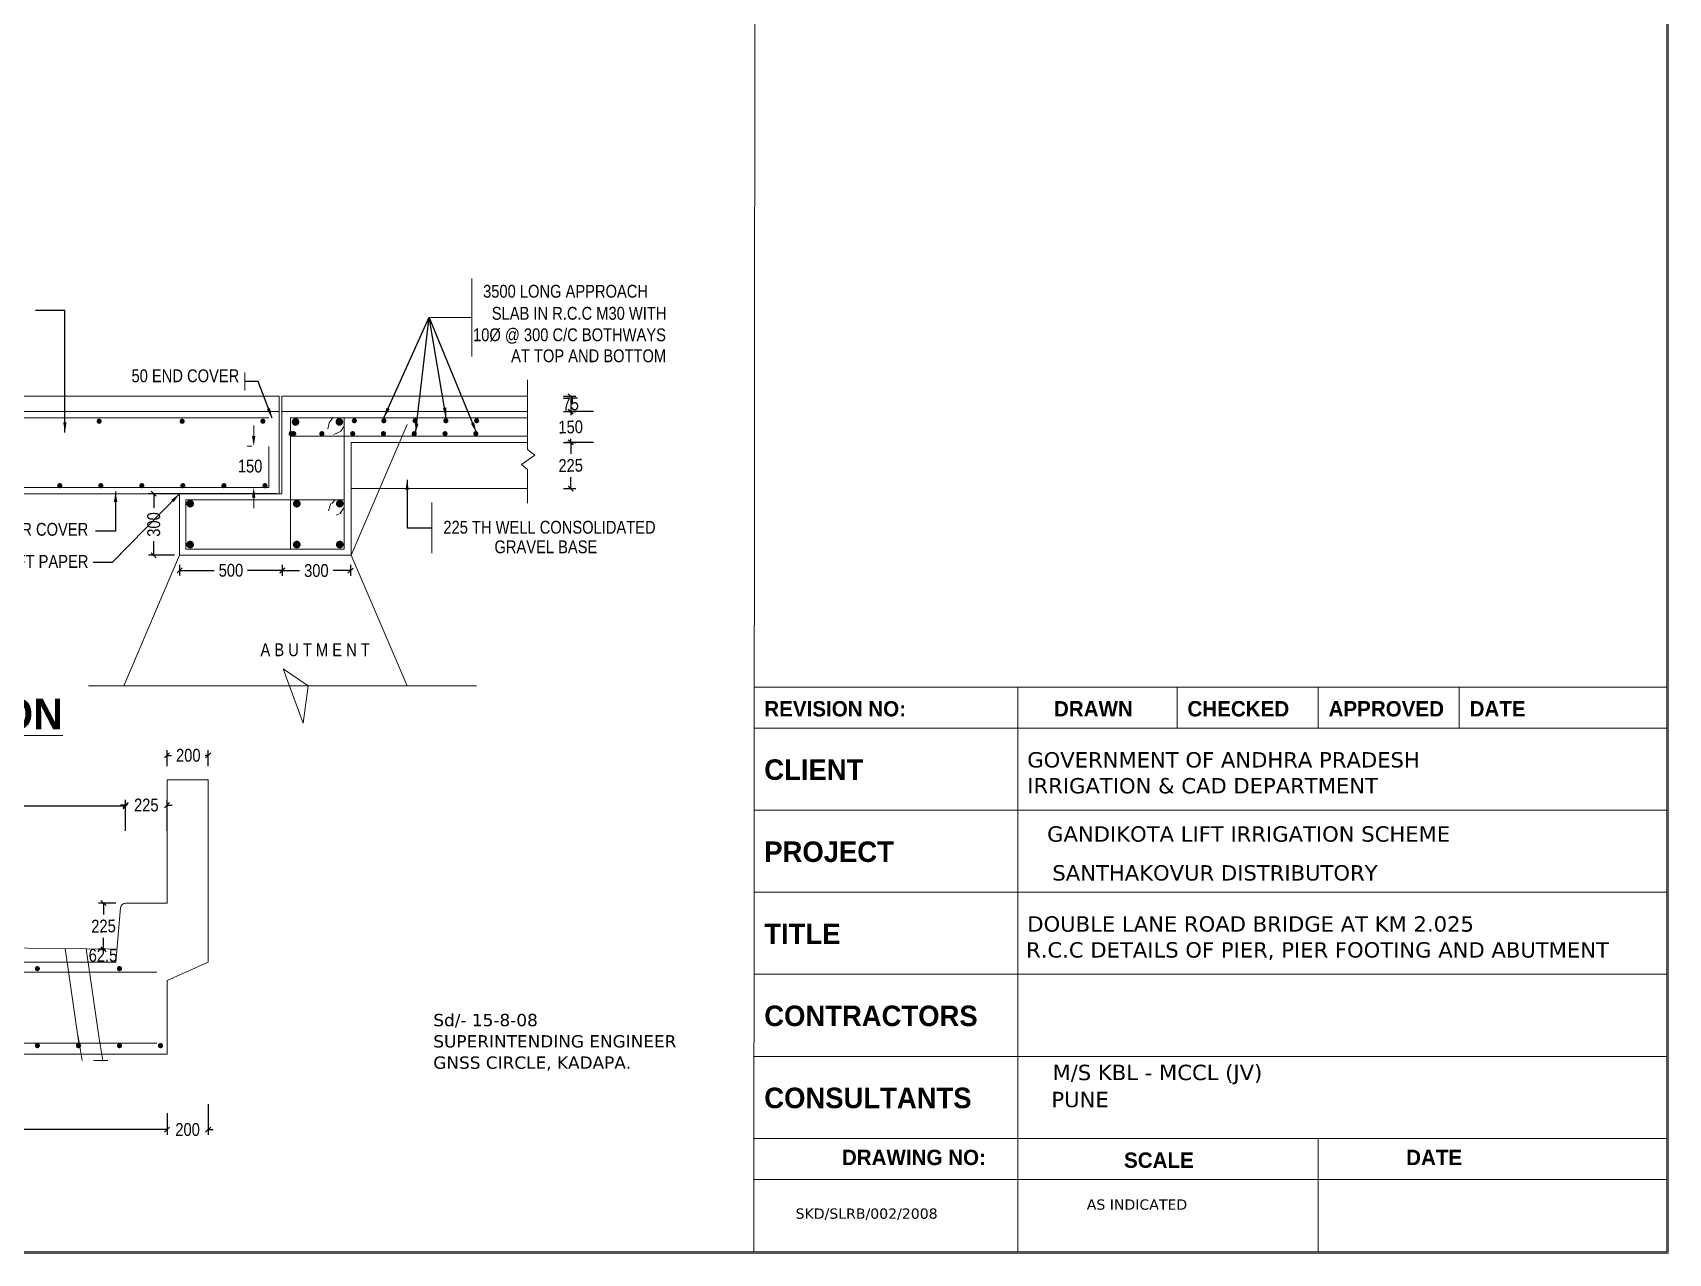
# Model space of a CAD drawing. Header units: millimetres. Extents: x 524317 to 595079, y -152202 to -104609.
# Drawn here: x 563194 to 595079, y -152202 to -128406 of the extents above; entities that cross this region are included whole.
import ezdxf

# ---------------------------------------------------------------- set-up
doc = ezdxf.new("R2010")
doc.units = ezdxf.units.MM
doc.header["$LTSCALE"] = 300
doc.header["$MEASUREMENT"] = 0
doc.layers.add('MAIN', color=7, linetype='Continuous')
doc.styles.add('ARIAL NARROW', font='ARIALN.TTF', dxfattribs={"height": 250})
doc.styles.add('CITYBLUEPR', font='cityb___.ttf')
doc.styles.add('VERDANA', font='verdana.ttf')
doc.dimstyles.new('STANDARD$0', dxfattribs={"dimscale": 88.888889, "dimtxt": 0.02, "dimasz": 0.02, "dimexe": 0.05, "dimexo": 0.1, "dimgap": 0.002, "dimtad": 2, "dimdec": 0, "dimzin": 1, "dimdsep": 46, "dimtxsty": 'Standard', "dimcen": 0.09, "dimadec": 0, "dimazin": 0, "dimtfac": 1, "dimtdec": 4, "dimtofl": 0, "dimtmove": 0, "dimatfit": 3, "dimfxl": 1, "dimtolj": 1, "dimtzin": 1, "dimarcsym": 0})
doc.dimstyles.new('STANDARD$7', dxfattribs={"dimtxt": 2, "dimasz": 2, "dimexe": 1.25, "dimexo": 0.625, "dimtad": 1, "dimdec": 0, "dimlfac": 0.5, "dimdsep": 46, "dimtxsty": 'ARIAL NARROW', "dimcen": 2.5, "dimdle": 0.1, "dimse1": 1, "dimse2": 1, "dimadec": 0, "dimazin": 0, "dimtfac": 1, "dimtdec": 0, "dimtmove": 0, "dimatfit": 3, "dimfxl": 1, "dimtolj": 1, "dimtzin": 0, "dimarcsym": 0})

# ---------------------------------------------------------------- blocks, each defined once
blk = doc.blocks.new('_Oblique')
at = {"color": 0, "linetype": 'ByBlock', "lineweight": -2}
blk.add_line((-0.5, -0.5), (0.5, 0.5), dxfattribs=at)
blk = doc.blocks.new('*D24')
at = {"layer": 'Defpoints', "color": 0, "lineweight": 9, "transparency": 16777216}
for p in [(573438, -136393), (573438, -137293), (573681, -137293)]:
    blk.add_point(p, dxfattribs=at)
at = {"layer": 'MAIN', "color": 0, "lineweight": -2, "transparency": 16777216}
for p, q in [((573538, -136393), (573781, -136393)), ((573681, -136393), (573681, -136615)), ((573681, -137293), (573681, -137071)), ((573538, -137293), (573781, -137293))]:
    blk.add_line(p, q, dxfattribs=at)
at = {"layer": 'MAIN', "color": 0, "lineweight": -2, "transparency": 16777216, "xscale": 100, "yscale": 100, "zscale": 100}
for p, rotation in [((573681, -136393), 90), ((573681, -137293), 270)]:
    blk.add_blockref('_Oblique', p, dxfattribs=dict(at, rotation=rotation))
at = {"layer": 'MAIN', "color": 0, "lineweight": 9, "transparency": 16777216, "insert": (573681, -136843), "char_height": 250, "attachment_point": 5, "rotation": 1, "style": 'ARIAL NARROW'}
blk.add_mtext('\\A1;225', dxfattribs=at)
blk = doc.blocks.new('*D25')
at = {"layer": 'Defpoints', "color": 0, "lineweight": 9, "transparency": 16777216}
for p in [(574225, -135793), (573681, -136393), (574225, -136393)]:
    blk.add_point(p, dxfattribs=at)
at = {"layer": 'MAIN', "color": 0, "lineweight": -2, "transparency": 16777216}
for p, q in [((574125, -135793), (573581, -135793)), ((573681, -135793), (573681, -135865)), ((574125, -136393), (573581, -136393)), ((573681, -136393), (573681, -136321))]:
    blk.add_line(p, q, dxfattribs=at)
at = {"layer": 'MAIN', "color": 0, "lineweight": -2, "transparency": 16777216, "xscale": 100, "yscale": 100, "zscale": 100}
for p, rotation in [((573681, -135793), 90), ((573681, -136393), 270)]:
    blk.add_blockref('_Oblique', p, dxfattribs=dict(at, rotation=rotation))
at = {"layer": 'MAIN', "color": 0, "lineweight": 9, "transparency": 16777216, "insert": (573681, -136093), "char_height": 250, "attachment_point": 5, "rotation": 1, "style": 'ARIAL NARROW'}
blk.add_mtext('\\A1;150', dxfattribs=at)
blk = doc.blocks.new('*D26')
at = {"layer": 'Defpoints', "color": 0, "lineweight": 9, "transparency": 16777216}
for p in [(566058, -138682), (568058, -138682), (566058, -138887)]:
    blk.add_point(p, dxfattribs=at)
at = {"layer": 'MAIN', "color": 0, "lineweight": -2, "transparency": 16777216}
for p, q in [((566058, -138782), (566058, -138987)), ((566058, -138887), (566732, -138887)), ((568058, -138887), (567384, -138887)), ((568058, -138782), (568058, -138987))]:
    blk.add_line(p, q, dxfattribs=at)
at = {"layer": 'MAIN', "color": 0, "lineweight": -2, "transparency": 16777216, "xscale": 100, "yscale": 100, "zscale": 100, "rotation": 180}
blk.add_blockref('_Oblique', (566058, -138887), dxfattribs=at)
at = {"layer": 'MAIN', "color": 0, "lineweight": -2, "transparency": 16777216, "xscale": 100, "yscale": 100, "zscale": 100}
blk.add_blockref('_Oblique', (568058, -138887), dxfattribs=at)
at = {"layer": 'MAIN', "color": 0, "lineweight": 9, "transparency": 16777216, "insert": (567058, -138887), "char_height": 250, "attachment_point": 5, "style": 'ARIAL NARROW'}
blk.add_mtext('\\A1;500', dxfattribs=at)
blk = doc.blocks.new('*D27')
at = {"layer": 'Defpoints', "color": 0, "lineweight": 9, "transparency": 16777216}
for p in [(565553, -137393), (568047, -137393), (566058, -138593)]:
    blk.add_point(p, dxfattribs=at)
at = {"layer": 'MAIN', "color": 0, "lineweight": -2, "transparency": 16777216}
for p, q in [((567947, -137393), (565453, -137393)), ((565553, -137393), (565553, -137667)), ((565553, -138593), (565553, -138319)), ((565958, -138593), (565453, -138593))]:
    blk.add_line(p, q, dxfattribs=at)
at = {"layer": 'MAIN', "color": 0, "lineweight": -2, "transparency": 16777216, "xscale": 100, "yscale": 100, "zscale": 100}
for p, rotation in [((565553, -137393), 90), ((565553, -138593), 270)]:
    blk.add_blockref('_Oblique', p, dxfattribs=dict(at, rotation=rotation))
at = {"layer": 'MAIN', "color": 0, "lineweight": 9, "transparency": 16777216, "insert": (565553, -137993), "char_height": 250, "attachment_point": 5, "rotation": 90, "style": 'ARIAL NARROW'}
blk.add_mtext('\\A1;300', dxfattribs=at)
blk = doc.blocks.new('*D28')
at = {"layer": 'Defpoints', "color": 0, "lineweight": 9, "transparency": 16777216}
for p in [(568058, -138682), (569388, -138682), (569388, -138893)]:
    blk.add_point(p, dxfattribs=at)
at = {"layer": 'MAIN', "color": 0, "lineweight": -2, "transparency": 16777216}
for p, q in [((568058, -138782), (568058, -138993)), ((568058, -138893), (568397, -138893)), ((569388, -138893), (569049, -138893)), ((569388, -138782), (569388, -138993))]:
    blk.add_line(p, q, dxfattribs=at)
at = {"layer": 'MAIN', "color": 0, "lineweight": -2, "transparency": 16777216, "xscale": 100, "yscale": 100, "zscale": 100, "rotation": 180}
blk.add_blockref('_Oblique', (568058, -138893), dxfattribs=at)
at = {"layer": 'MAIN', "color": 0, "lineweight": -2, "transparency": 16777216, "xscale": 100, "yscale": 100, "zscale": 100}
blk.add_blockref('_Oblique', (569388, -138893), dxfattribs=at)
at = {"layer": 'MAIN', "color": 0, "lineweight": 9, "transparency": 16777216, "insert": (568723, -138893), "char_height": 250, "attachment_point": 5, "style": 'ARIAL NARROW'}
blk.add_mtext('\\A1;300', dxfattribs=at)
blk = doc.blocks.new('*D29')
at = {"layer": 'Defpoints', "color": 0, "lineweight": 9, "transparency": 16777216}
for p in [(573438, -135493), (573438, -135793), (573681, -135793)]:
    blk.add_point(p, dxfattribs=at)
at = {"layer": 'MAIN', "color": 0, "lineweight": -2, "transparency": 16777216}
for p, q in [((573538, -135493), (573781, -135493)), ((573681, -135493), (573681, -135793)), ((573538, -135793), (573781, -135793))]:
    blk.add_line(p, q, dxfattribs=at)
at = {"layer": 'MAIN', "color": 0, "lineweight": -2, "transparency": 16777216, "xscale": 100, "yscale": 100, "zscale": 100}
for p, rotation in [((573681, -135493), 90), ((573681, -135793), 270)]:
    blk.add_blockref('_Oblique', p, dxfattribs=dict(at, rotation=rotation))
at = {"layer": 'MAIN', "color": 0, "lineweight": 9, "transparency": 16777216, "insert": (573681, -135643), "char_height": 250, "attachment_point": 5, "rotation": 1, "style": 'ARIAL NARROW'}
blk.add_mtext('\\A1;75', dxfattribs=at)
blk = doc.blocks.new('*D30')
at = {"layer": 'Defpoints', "color": 0, "lineweight": 9, "transparency": 16777216}
for p in [(547913, -143478), (565004, -143484), (565004, -143846)]:
    blk.add_point(p, dxfattribs=at)
at = {"layer": 'MAIN', "color": 0, "lineweight": -2, "transparency": 16777216}
for p, q in [((565004, -143746), (565004, -143384)), ((547913, -143484), (556049, -143484)), ((547913, -143578), (547913, -143584)), ((565004, -143484), (556868, -143484))]:
    blk.add_line(p, q, dxfattribs=at)
at = {"layer": 'MAIN', "color": 0, "lineweight": -2, "transparency": 16777216, "xscale": 100, "yscale": 100, "zscale": 100, "rotation": 180}
blk.add_blockref('_Oblique', (547913, -143484), dxfattribs=at)
at = {"layer": 'MAIN', "color": 0, "lineweight": -2, "transparency": 16777216, "xscale": 100, "yscale": 100, "zscale": 100}
blk.add_blockref('_Oblique', (565004, -143484), dxfattribs=at)
at = {"layer": 'MAIN', "color": 0, "lineweight": 9, "transparency": 16777216, "insert": (556458, -143484), "char_height": 250, "attachment_point": 5, "style": 'ARIAL NARROW'}
blk.add_mtext('\\A1;4250', dxfattribs=at)
blk = doc.blocks.new('*D31')
at = {"layer": 'Defpoints', "color": 0, "lineweight": 9, "transparency": 16777216}
for p in [(547013, -149368), (565813, -149368), (565813, -149790)]:
    blk.add_point(p, dxfattribs=at)
at = {"layer": 'MAIN', "color": 0, "lineweight": -2, "transparency": 16777216}
for p, q in [((547013, -149468), (547013, -149890)), ((565813, -149468), (565813, -149890)), ((547013, -149790), (556003, -149790)), ((565813, -149790), (556822, -149790))]:
    blk.add_line(p, q, dxfattribs=at)
at = {"layer": 'MAIN', "color": 0, "lineweight": -2, "transparency": 16777216, "xscale": 100, "yscale": 100, "zscale": 100, "rotation": 180}
blk.add_blockref('_Oblique', (547013, -149790), dxfattribs=at)
at = {"layer": 'MAIN', "color": 0, "lineweight": -2, "transparency": 16777216, "xscale": 100, "yscale": 100, "zscale": 100}
blk.add_blockref('_Oblique', (565813, -149790), dxfattribs=at)
at = {"layer": 'MAIN', "color": 0, "lineweight": 9, "transparency": 16777216, "insert": (556413, -149790), "char_height": 250, "attachment_point": 5, "style": 'ARIAL NARROW'}
blk.add_mtext('\\A1;4700', dxfattribs=at)
blk = doc.blocks.new('*D43')
at = {"layer": 'Defpoints', "color": 0, "lineweight": 9, "transparency": 16777216}
for p in [(566613, -149193), (565813, -149553), (565813, -149790)]:
    blk.add_point(p, dxfattribs=at)
at = {"layer": 'MAIN', "color": 0, "lineweight": -2, "transparency": 16777216}
for p, q in [((566613, -149293), (566613, -149890)), ((565813, -149790), (565713, -149790)), ((565813, -149653), (565813, -149890)), ((566613, -149790), (566713, -149790))]:
    blk.add_line(p, q, dxfattribs=at)
at = {"layer": 'MAIN', "color": 0, "lineweight": -2, "transparency": 16777216, "xscale": 100, "yscale": 100, "zscale": 100}
blk.add_blockref('_Oblique', (565813, -149790), dxfattribs=at)
at = {"layer": 'MAIN', "color": 0, "lineweight": -2, "transparency": 16777216, "xscale": 100, "yscale": 100, "zscale": 100, "rotation": 180}
blk.add_blockref('_Oblique', (566613, -149790), dxfattribs=at)
at = {"layer": 'MAIN', "color": 0, "lineweight": 9, "transparency": 16777216, "insert": (566213, -149790), "char_height": 250, "attachment_point": 5, "style": 'ARIAL NARROW'}
blk.add_mtext('\\A1;200', dxfattribs=at)
blk = doc.blocks.new('*D44')
at = {"layer": 'Defpoints', "color": 0, "lineweight": 9, "transparency": 16777216}
for p in [(565004, -143464), (565004, -144068), (565813, -144068)]:
    blk.add_point(p, dxfattribs=at)
at = {"layer": 'MAIN', "color": 0, "lineweight": -2, "transparency": 16777216}
for p, q in [((565004, -143464), (564904, -143464)), ((565004, -143968), (565004, -143364)), ((565813, -143968), (565813, -143364)), ((565813, -143464), (565913, -143464))]:
    blk.add_line(p, q, dxfattribs=at)
at = {"layer": 'MAIN', "color": 0, "lineweight": -2, "transparency": 16777216, "xscale": 100, "yscale": 100, "zscale": 100}
blk.add_blockref('_Oblique', (565004, -143464), dxfattribs=at)
at = {"layer": 'MAIN', "color": 0, "lineweight": -2, "transparency": 16777216, "xscale": 100, "yscale": 100, "zscale": 100, "rotation": 180}
blk.add_blockref('_Oblique', (565813, -143464), dxfattribs=at)
at = {"layer": 'MAIN', "color": 0, "lineweight": 9, "transparency": 16777216, "insert": (565408, -143464), "char_height": 250, "attachment_point": 5, "style": 'ARIAL NARROW'}
blk.add_mtext('\\A1;225', dxfattribs=at)
blk = doc.blocks.new('*D45')
at = {"layer": 'Defpoints', "color": 0, "lineweight": 9, "transparency": 16777216}
for p in [(564913, -145374), (564574, -146274), (564721, -146274)]:
    blk.add_point(p, dxfattribs=at)
at = {"layer": 'MAIN', "color": 0, "lineweight": -2, "transparency": 16777216}
for p, q in [((564813, -145374), (564474, -145374)), ((564574, -145374), (564574, -145596)), ((564621, -146274), (564474, -146274)), ((564574, -146274), (564574, -146051))]:
    blk.add_line(p, q, dxfattribs=at)
at = {"layer": 'MAIN', "color": 0, "lineweight": -2, "transparency": 16777216, "xscale": 100, "yscale": 100, "zscale": 100}
for p, rotation in [((564574, -145374), 90), ((564574, -146274), 270)]:
    blk.add_blockref('_Oblique', p, dxfattribs=dict(at, rotation=rotation))
at = {"layer": 'MAIN', "color": 0, "lineweight": 9, "transparency": 16777216, "insert": (564574, -145824), "char_height": 250, "attachment_point": 5, "rotation": 1, "style": 'ARIAL NARROW'}
blk.add_mtext('\\A1;225', dxfattribs=at)
blk = doc.blocks.new('*D46')
at = {"layer": 'Defpoints', "color": 0, "lineweight": 9, "transparency": 16777216}
for p in [(566613, -142494), (565813, -142802), (566613, -142802)]:
    blk.add_point(p, dxfattribs=at)
at = {"layer": 'MAIN', "color": 0, "lineweight": -2, "transparency": 16777216}
for p, q in [((565813, -142702), (565813, -142394)), ((565813, -142494), (565899, -142494)), ((566613, -142494), (566555, -142494)), ((566613, -142702), (566613, -142394))]:
    blk.add_line(p, q, dxfattribs=at)
at = {"layer": 'MAIN', "color": 0, "lineweight": -2, "transparency": 16777216, "xscale": 100, "yscale": 100, "zscale": 100, "rotation": 180}
blk.add_blockref('_Oblique', (565813, -142494), dxfattribs=at)
at = {"layer": 'MAIN', "color": 0, "lineweight": -2, "transparency": 16777216, "xscale": 100, "yscale": 100, "zscale": 100}
blk.add_blockref('_Oblique', (566613, -142494), dxfattribs=at)
at = {"layer": 'MAIN', "color": 0, "lineweight": 9, "transparency": 16777216, "insert": (566227, -142494), "char_height": 250, "attachment_point": 5, "style": 'ARIAL NARROW'}
blk.add_mtext('\\A1;200', dxfattribs=at)

msp = doc.modelspace()

# ---------------------------------------------------------------- linework, layer by layer
at = {"color": 0, "linetype": 'ByBlock', "lineweight": 9}
for points in [[(524316.8, -104609.5), (595078.7, -104609.5), (595078.7, -152201.6), (524316.8, -152201.6)], [(524346.8, -104639.5), (595048.7, -104639.5), (595048.7, -152171.6), (524346.8, -152171.6)]]:
    msp.add_lwpolyline(points, close=True, dxfattribs=at)
at = {"layer": 'MAIN', "color": 0, "lineweight": 9}
for p, q in [((577281.4, -104639.5), (577254.4, -152171.6)), ((595048.7, -104639.5), (595048.7, -152171.6)), ((571755.5, -134720.3), (571755.5, -133194.5)), ((570951.2, -133957.4), (571755.5, -133957.4)), ((567329.9, -135384), (567329.9, -135033.2)), ((572840.8, -135176.2), (572840.8, -136533.2)), ((567999.3, -135493), (557836.2, -135493)), ((567999.3, -137157.4), (567999.3, -135493)), ((568047.3, -137191), (568047.3, -135493)), ((572840.8, -135493), (568047.3, -135493)), ((567999.3, -135793), (557836.2, -135793)), ((572840.8, -135793), (568057.7, -135793)), ((567799.3, -135913), (557836.2, -135913)), ((567501.8, -136265.7), (567501.8, -136065.7)), ((568220.2, -137157.4), (568220.2, -135913)), ((568220.2, -135913), (572825.2, -135913)), ((568981.9, -135983.9), (568949.2, -136128.4)), ((569041.9, -135905.6), (568990.6, -135983.9)), ((569261.2, -136081.8), (569201.1, -136175)), ((569267.5, -136473.8), (569267.5, -135913)), ((569403.7, -138593), (570493.7, -136045)), ((567465.5, -136465.7), (567376.8, -136465.7)), ((568220.2, -136273), (572825.2, -136273)), ((569209.9, -136175), (569060.6, -136235.6)), ((569267.5, -138473), (569267.5, -136422.7)), ((569403.7, -136393), (572840.8, -136393)), ((569403.7, -136473.8), (569403.7, -136393)), ((567799.3, -137273), (567799.3, -136472.1)), ((569403.7, -138593), (569403.7, -136473.8)), ((572982.8, -136643.1), (572719.6, -136821.6)), ((572840.8, -136533.2), (572982.8, -136643.1)), ((572719.6, -136821.6), (572840.8, -136918.9)), ((572840.8, -136918.9), (572840.8, -137575.7)), ((567799.3, -137273), (557836.2, -137273)), ((568047.3, -137393), (557836.2, -137393)), ((566057.7, -138593), (566057.7, -137393)), ((567736.8, -137273), (567330.2, -137273)), ((567999.3, -137393), (567999.3, -137157.4)), ((568047.3, -137393), (568047.3, -137157.4)), ((568220.2, -138473), (568220.2, -137157.4)), ((569403.7, -137293), (572840.8, -137293)), ((568288.2, -137513), (566177.7, -137513)), ((566177.7, -138473), (566177.7, -137513)), ((567501.8, -137473), (567501.8, -137673)), ((568288.2, -137513), (569267.5, -137513)), ((569006.8, -137584.7), (568960.2, -137724.6)), ((569088.5, -137513), (569027.9, -137584.7)), ((569267.5, -137664), (569188.8, -137771.2)), ((570975, -138553.8), (570975, -137565.8)), ((569209.8, -137771.2), (569107.2, -137813.1)), ((566057.7, -138593), (564967.7, -141140.9)), ((568408.2, -138593), (566057.7, -138593)), ((568528.2, -138473), (566177.7, -138473)), ((568408.2, -138593), (569403.7, -138593)), ((568528.2, -138473), (569267.5, -138473)), ((569403.7, -138593), (570493.7, -141140.9)), ((568562, -141140.9), (568074.5, -140805.4)), ((568074.5, -140805.4), (568464.5, -141865.1)), ((568561.5, -141140.9), (564284.2, -141140.9)), ((568464.5, -141865.1), (568561.5, -141140.9)), ((568562, -141140.9), (571846.3, -141140.9)), ((577254.3, -141162.3), (595048.7, -141162.3)), ((582397.2, -141162.3), (582397.2, -152171.6)), ((585504.3, -141162.3), (585504.3, -141962.3)), ((588254.3, -141162.3), (588254.3, -141962.3)), ((591004.3, -141162.3), (591004.3, -141962.3)), ((577254.3, -141962.3), (595048.7, -141962.3)), ((565812.5, -142973.8), (565812.5, -145373.8)), ((566612.5, -142973.8), (565812.5, -142973.8)), ((566612.5, -142973.8), (566612.5, -146523.8)), ((577254.3, -143562.3), (595048.7, -143562.3)), ((565812.5, -145373.8), (565004.2, -145373.8)), ((577254.3, -145162.3), (595048.7, -145162.3)), ((564904.6, -145465.1), (564812.5, -146523.8)), ((564834.3, -146273.8), (556412.5, -146173.8)), ((563826.5, -146261.8), (564095.8, -148105.2)), ((564232.6, -146266.7), (564501.2, -148105.2)), ((564812.5, -146523.8), (556412.5, -146523.8)), ((566612.5, -146523.8), (565812.5, -146883.8)), ((547212.5, -146723.8), (565612.5, -146723.8)), ((565812.5, -146883.8), (565812.5, -147041.2)), ((565812.5, -146936.3), (565812.5, -148320.8)), ((577254.3, -146762.3), (595048.7, -146762.3)), ((547212.5, -148105.2), (565612.5, -148105.2)), ((564077.9, -147972.3), (564154.6, -148440.8)), ((564589.4, -148105.2), (564184.1, -148105.2)), ((564483.2, -147972.3), (564560, -148440.8)), ((547012.5, -148320.8), (565812.5, -148320.8)), ((564376.4, -148440.8), (564661.1, -148440.8)), ((577254.3, -148362.3), (595048.7, -148362.3)), ((577254.3, -149962.3), (595048.7, -149962.3)), ((588254.3, -149962.3), (588254.3, -152171.6)), ((577254.3, -150762.3), (595048.7, -150762.3)), ((595048.7, -152171.6), (524346.8, -152171.6))]:
    msp.add_line(p, q, dxfattribs=at)
for points, const_width in [([(564514.4, -135980.8, -1), (564464.4, -135980.8, -1)], 50), ([(566132.2, -135980.8, -1), (566082.2, -135980.8, -1)], 50), ([(567706.1, -135980.8, -1), (567656.1, -135980.8, -1)], 50), ([(568355.6, -135993.7, -1), (568280.6, -135993.7, -1)], 75), ([(568355.8, -135993.7, -1), (568280.8, -135993.7, -1)], 75), ([(569209.2, -135993.7, -1), (569134.2, -135993.7, -1)], 75), ([(569488.7, -135970.4, -1), (569438.7, -135970.4, -1)], 50), ([(570064.7, -135970.4, -1), (570014.7, -135970.4, -1)], 50), ([(570673.3, -135970.4, -1), (570623.3, -135970.4, -1)], 50), ([(571273.3, -135970.4, -1), (571223.3, -135970.4, -1)], 50), ([(571873.3, -135970.4, -1), (571823.3, -135970.4, -1)], 50), ([(568256.5, -136222.8, -1), (568206.5, -136222.8, -1)], 50), ([(568306, -136222.8, -1), (568256, -136222.8, -1)], 50), ([(568856.5, -136222.8, -1), (568806.5, -136222.8, -1)], 50), ([(569456.5, -136222.8, -1), (569406.5, -136222.8, -1)], 50), ([(570056.5, -136222.8, -1), (570006.5, -136222.8, -1)], 50), ([(570656.5, -136222.8, -1), (570606.5, -136222.8, -1)], 50), ([(571256.5, -136222.8, -1), (571206.5, -136222.8, -1)], 50), ([(571856.5, -136222.8, -1), (571806.5, -136222.8, -1)], 50), ([(563745.9, -137236.3, -1), (563695.9, -137236.3, -1)], 50), ([(564545.9, -137236.3, -1), (564495.9, -137236.3, -1)], 50), ([(565345.9, -137236.3, -1), (565295.9, -137236.3, -1)], 50), ([(566145.9, -137236.3, -1), (566095.9, -137236.3, -1)], 50), ([(566945.9, -137236.3, -1), (566895.9, -137236.3, -1)], 50), ([(567745.9, -137236.3, -1), (567695.9, -137236.3, -1)], 50), ([(566299.7, -137587.2, -1), (566224.7, -137587.2, -1)], 75), ([(568379.1, -137587.2, -1), (568304.1, -137587.2, -1)], 75), ([(569217, -137587.2, -1), (569142, -137587.2, -1)], 75), ([(566299.7, -138385, -1), (566224.7, -138385, -1)], 75), ([(568379.1, -138385, -1), (568304.1, -138385, -1)], 75), ([(569217, -138385, -1), (569142, -138385, -1)], 75), ([(563259.9, -146652.1, -1), (563309.9, -146652.1, -1)], 50), ([(564859.9, -146652.1, -1), (564909.9, -146652.1, -1)], 50), ([(563259.9, -148153.3, -1), (563309.9, -148153.3, -1)], 50), ([(564059.9, -148153.3, -1), (564109.9, -148153.3, -1)], 50), ([(564859.9, -148153.3, -1), (564909.9, -148153.3, -1)], 50), ([(565659.9, -148153.3, -1), (565709.9, -148153.3, -1)], 50)]:
    msp.add_lwpolyline(points, format="xyb", close=True, dxfattribs=dict(at, const_width=const_width))
msp.add_arc((565004.2, -145473.8), 100, 90, 175.03026, dxfattribs=at)
for points in [[(567535.1, -136265.7), (567468.5, -136265.7), (567501.8, -136465.7)], [(567535.1, -137473), (567468.5, -137473), (567501.8, -137273)]]:
    msp.add_solid(points, dxfattribs=at)

# ---------------------------------------------------------------- texts
for s, height, style, p in [('3500 LONG APPROACH', 250, 'ARIAL NARROW', (571973.5, -133571.1)), ('SLAB IN R.C.C M30 WITH', 250, 'ARIAL NARROW', (572143.1, -134001)), ('10%%C @ 300 C/C BOTHWAYS', 250, 'ARIAL NARROW', (571778.1, -134419.4)), ('AT TOP AND BOTTOM', 250, 'ARIAL NARROW', (572519.1, -134829.3)), ('50 END COVER', 250, 'ARIAL NARROW', (565119.8, -135218.6)), ('40 CLEAR COVER', 250, 'ARIAL NARROW', (561825.3, -138212.2)), ('225 TH WELL CONSOLIDATED', 250, 'ARIAL NARROW', (571199.7, -138171.9)), ('GRAVEL BASE', 250, 'ARIAL NARROW', (572195.1, -138553.4)), ('THICK KRAFT PAPER', 250, 'ARIAL NARROW', (561352.2, -138839.3)), ('A B U T M E N T', 250, 'ARIAL NARROW', (567633.3, -140560.8)), ('%%ULONGITUDINAL SECTION', 600, 'CITYBLUEPR', (553930.9, -141985.8)), ('REVISION NO:', 300, 'CITYBLUEPR', (577455, -141735.9)), ('DRAWN', 300, 'CITYBLUEPR', (583102.1, -141735.9)), ('CHECKED', 300, 'CITYBLUEPR', (585705, -141735.9)), ('APPROVED', 300, 'CITYBLUEPR', (588455, -141735.9)), ('DATE', 300, 'CITYBLUEPR', (591205, -141735.9)), ('GOVERNMENT OF ANDHRA PRADESH', 300, 'VERDANA', (582582.6, -142730.9)), ('CLIENT', 400, 'CITYBLUEPR', (577455, -142972.4)), ('IRRIGATION & CAD DEPARTMENT', 300, 'VERDANA', (582582.6, -143236.5)), ('GANDIKOTA LIFT IRRIGATION SCHEME', 300, 'VERDANA', (582969.4, -144177.2)), ('PROJECT', 400, 'CITYBLUEPR', (577455, -144572.4)), ('SANTHAKOVUR DISTRIBUTORY ', 300, 'VERDANA', (583071.2, -144934.8)), ('DOUBLE LANE ROAD BRIDGE AT KM 2.025', 300, 'VERDANA', (582583.2, -145930.9)), ('TITLE', 400, 'CITYBLUEPR', (577455, -146172.4)), ('R.C.C DETAILS OF PIER, PIER FOOTING AND ABUTMENT', 300, 'VERDANA', (582558.9, -146436.5)), ('Sd/- 15-8-08', 240, 'VERDANA', (571003.1, -147774.6)), ('CONTRACTORS', 400, 'CITYBLUEPR', (577455, -147772.4)), ('SUPERINTENDING ENGINEER', 240, 'VERDANA', (571003.1, -148189.1)), ('GNSS CIRCLE, KADAPA.', 240, 'VERDANA', (571003.1, -148604.1)), ('M/S KBL - MCCL (JV)', 300, 'VERDANA', (583073.5, -148825.7)), ('CONSULTANTS', 400, 'CITYBLUEPR', (577455, -149372.4)), ('PUNE', 300, 'VERDANA', (583052.5, -149353.3)), ('DRAWING NO:', 300, 'CITYBLUEPR', (578968.3, -150482.3)), ('SCALE', 300, 'CITYBLUEPR', (584468.3, -150535.9)), ('DATE', 300, 'CITYBLUEPR', (589968.3, -150482.3)), ('SKD/SLRB/002/2008', 200, 'VERDANA', (578064.9, -151527.7)), ('AS INDICATED', 200, 'VERDANA', (583741.3, -151351.5))]:
    msp.add_text(s, height=height, dxfattribs=dict(at, style=style)).set_placement(p)
at = {"layer": 'MAIN', "color": 0, "lineweight": 9, "char_height": 250, "attachment_point": 5, "style": 'ARIAL NARROW'}
for s, insert in [('150', (567431.8, -136856.1)), ('62.5', (564563.3, -146393.2))]:
    msp.add_mtext(s, dxfattribs=dict(at, insert=insert))

# ---------------------------------------------------------------- dimensions: what is measured, and where the dimension line sits
at = {"layer": 'MAIN', "color": 0, "lineweight": 9}
for base, p1, p2, text, picture, middle in [((573681.2, -135793), (573438.3, -135493), (573438.3, -135793), '75', '*D29', (573681.2, -135643)), ((573681.2, -136393), (574224.9, -135793), (574224.9, -136393), '150', '*D25', (573681.2, -136093))]:
    dim = msp.add_linear_dim(base=base, p1=p1, p2=p2, angle=90, text=text, dimstyle='STANDARD$0', override={"dimscale": 1, "dimtxt": 250, "dimasz": 100, "dimexe": 100, "dimexo": 100, "dimgap": 100, "dimtad": 0, "dimtoh": 1, "dimzin": 0, "dimtxsty": 'ARIAL NARROW', "dimblk1": 'Oblique', "dimblk2": 'Oblique', "dimsah": 1, "dimtzin": 0}, dxfattribs=at)
    dim.commit()
    dim.dimension.update_dxf_attribs({"geometry": picture, "text_midpoint": middle, "dimtype": 160, "text_rotation": 1})
for base, p1, p2, picture, middle in [((573681.2, -137293), (573438.3, -136393), (573438.3, -137293), '*D24', (573681.2, -136843)), ((564573.6, -146273.8), (564913.2, -145373.8), (564721.1, -146273.8), '*D45', (564573.6, -145823.8))]:
    dim = msp.add_linear_dim(base=base, p1=p1, p2=p2, angle=90, text='225', dimstyle='STANDARD$0', override={"dimscale": 1, "dimtxt": 250, "dimasz": 100, "dimexe": 100, "dimexo": 100, "dimgap": 100, "dimtad": 0, "dimtoh": 1, "dimzin": 0, "dimtxsty": 'ARIAL NARROW', "dimblk1": 'Oblique', "dimblk2": 'Oblique', "dimsah": 1, "dimtzin": 0}, dxfattribs=at)
    dim.commit()
    dim.dimension.update_dxf_attribs({"geometry": picture, "text_midpoint": middle, "text_rotation": 1})
for base, p1, p2, angle, text, picture, middle in [((565553.4, -137393), (566057.7, -138593), (568047.3, -137393), 90, '300', '*D27', (565553.4, -137993)), ((566057.7, -138886.9), (568057.7, -138681.6), (566057.7, -138681.6), 180, '500', '*D26', (567057.7, -138886.9)), ((569388.1, -138892.5), (568057.7, -138681.6), (569388.1, -138681.6), 180, '300', '*D28', (568722.9, -138892.5))]:
    dim = msp.add_linear_dim(base=base, p1=p1, p2=p2, angle=angle, text=text, dimstyle='STANDARD$0', override={"dimscale": 1, "dimtxt": 250, "dimasz": 100, "dimexe": 100, "dimexo": 100, "dimgap": 100, "dimtad": 0, "dimtoh": 1, "dimzin": 0, "dimtxsty": 'ARIAL NARROW', "dimblk1": 'Oblique', "dimblk2": 'Oblique', "dimsah": 1, "dimtzin": 0}, dxfattribs=at)
    dim.commit()
    dim.dimension.update_dxf_attribs({"geometry": picture, "text_midpoint": middle})
dim = msp.add_linear_dim(base=(566612.5, -142493.8), p1=(565812.5, -142801.6), p2=(566612.5, -142801.6), text='200', dimstyle='STANDARD$0', override={"dimscale": 1, "dimtxt": 250, "dimasz": 100, "dimexe": 100, "dimexo": 100, "dimgap": 100, "dimtad": 0, "dimtoh": 1, "dimzin": 0, "dimtxsty": 'ARIAL NARROW', "dimblk1": 'Oblique', "dimblk2": 'Oblique', "dimsah": 1, "dimtzin": 0}, dxfattribs=at)
dim.commit()
dim.dimension.update_dxf_attribs({"geometry": '*D46', "text_midpoint": (566226.9, -142493.8), "dimtype": 160})
for base, p1, p2, text, picture, middle in [((565004.2, -143483.8), (547912.5, -143478), (565004.2, -143846.1), '4250', '*D30', (556458.4, -143483.8)), ((565004.2, -143463.9), (565812.5, -144068.5), (565004.2, -144068.5), '225', '*D44', (565408.4, -143463.9)), ((565812.5, -149789.7), (566612.5, -149192.6), (565812.5, -149552.6), '200', '*D43', (566212.5, -149789.7)), ((565812.5, -149789.7), (547012.5, -149367.8), (565812.5, -149367.8), '4700', '*D31', (556412.5, -149789.7))]:
    dim = msp.add_linear_dim(base=base, p1=p1, p2=p2, text=text, dimstyle='STANDARD$0', override={"dimscale": 1, "dimtxt": 250, "dimasz": 100, "dimexe": 100, "dimexo": 100, "dimgap": 100, "dimtad": 0, "dimtoh": 1, "dimzin": 0, "dimtxsty": 'ARIAL NARROW', "dimblk1": 'Oblique', "dimblk2": 'Oblique', "dimsah": 1, "dimtzin": 0}, dxfattribs=at)
    dim.commit()
    dim.dimension.update_dxf_attribs({"geometry": picture, "text_midpoint": middle})

# ---------------------------------------------------------------- leaders
for points in [[(563821.4, -136201), (563820.5, -133824.5), (563250.2, -133824.5)], [(570039.7, -135913), (570923, -133953.5)], [(570656.5, -136222.8), (570923, -133953.5)], [(571842.9, -136200.6), (570923, -133953.5)], [(571256.9, -135913), (570923, -133953.5)], [(567860, -135923.3), (567588.4, -135208.6), (567329.9, -135208.6)], [(566057.7, -137393), (564742.3, -138732.4), (564369.4, -138732.9)], [(564809.7, -137351.5), (564809.7, -138122.2), (564415.7, -138122.2)], [(570493, -137122.4), (570493, -138059.8), (570975, -138059.8)]]:
    msp.add_leader(points, dimstyle='STANDARD$7', override={"dimtxt": 250, "dimasz": 200, "dimexe": 100, "dimexo": 100, "dimgap": 100, "dimtad": 0, "dimtoh": 1, "dimlfac": 1, "dimzin": 0, "dimtxsty": 'ARIAL NARROW', "dimcen": 0.09, "dimtdec": 4, "dimtofl": 0}, dxfattribs=at)

doc.saveas('drawing.dxf')
